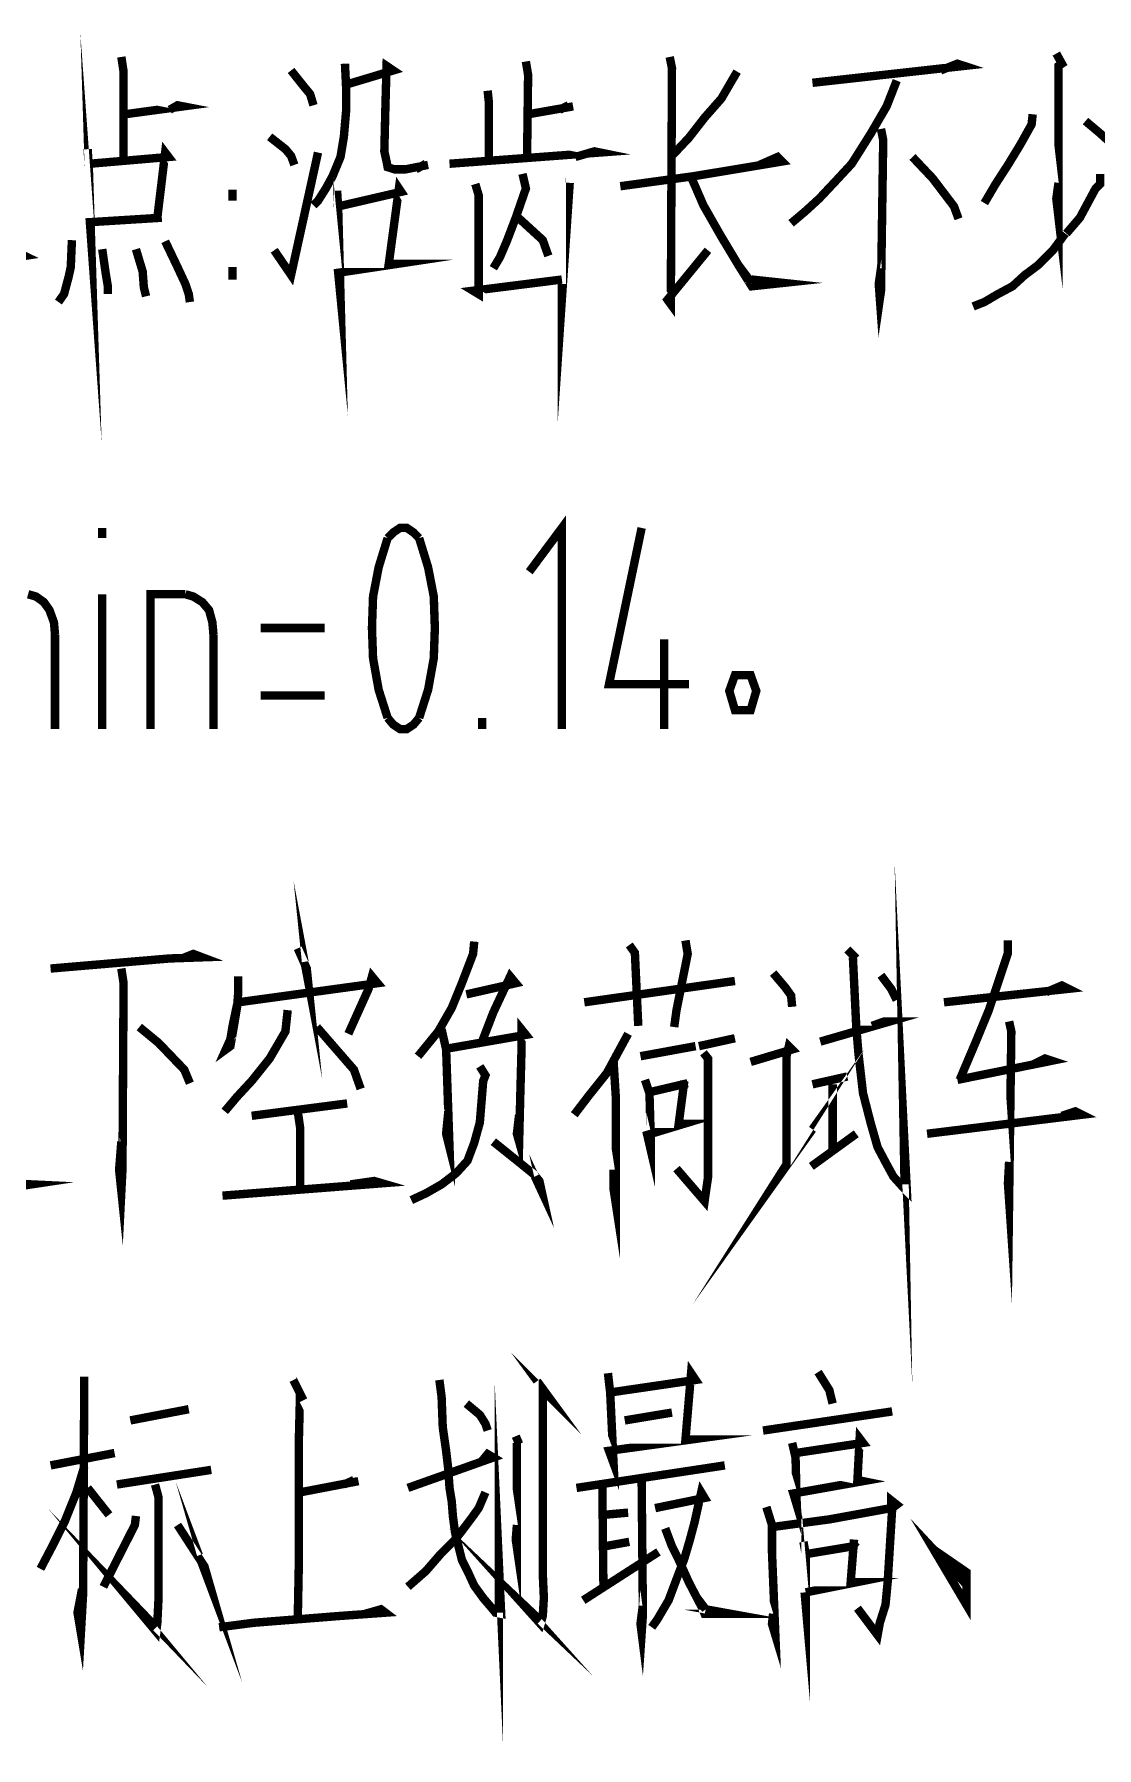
# Model space of a CAD drawing. Header units: millimetres. Extents: x -2378 to 2378, y -1682 to 1682.
# Drawn here: x -451.4 to -262, y -1209.2 to -903.8 of the extents above; entities that cross this region are included whole.
import ezdxf

# ---------------------------------------------------------------- set-up
doc = ezdxf.new("R2010")
doc.units = ezdxf.units.MM
doc.layers.add('细实线层', color=7, linetype='Continuous', lineweight=18)

msp = doc.modelspace()

# ---------------------------------------------------------------- linework, layer by layer
at = {"layer": '细实线层', "color": 6}
for points in [[(-441.926, -924.229, 1.5, 1.5, 0), (-441.721, -927.433, 1.5, 1.5, 0), (-441.324, -940.054, 1.5, 1.5, 0), (-441.528, -937.248, 1.5, 1.5, 0), (-428.703, -936.453, 1.5, 1.5, 0)], [(-435.916, -907.791, 1.5, 1.5, 0), (-435.519, -910.404, 1.5, 1.5, 0), (-435.519, -926.024, 1.5, 1.5, 0)], [(-338.129, -907.791, 1.5, 1.5, 0), (-337.732, -909.802, 1.5, 1.5, 0), (-337.936, -951.88, 1.5, 1.5, 0), (-338.527, -951.073, 1.5, 1.5, 0), (-331.313, -942.258, 1.5, 1.5, 0)], [(-269.197, -907.189, 1.5, 1.5, 0), (-268.197, -908.996, 1.5, 1.5, 0), (-268.799, -909.393, 1.5, 1.5, 0), (-268.799, -936.453, 1.5, 1.5, 0), (-269.197, -933.045, 1.5, 1.5, 0), (-268.799, -930.239, 1.5, 1.5, 0)], [(-405.653, -910.2, 1.5, 1.5, 0), (-403.256, -913.21, 1.5, 1.5, 0), (-402.257, -914.403, 1.5, 1.5, 0), (-401.655, -916.414, 1.5, 1.5, 0)], [(-396.043, -908.996, 1.5, 1.5, 0), (-395.838, -913.21, 1.5, 1.5, 0), (-395.838, -917.413, 1.5, 1.5, 0), (-396.236, -922.025, 1.5, 1.5, 0), (-396.838, -925.627, 1.5, 1.5, 0), (-398.247, -929.035, 1.5, 1.5, 0), (-399.451, -931.238, 1.5, 1.5, 0), (-400.848, -933.442, 1.5, 1.5, 0), (-401.655, -934.249, 1.5, 1.5, 0)], [(-395.441, -912.608, 1.5, 1.5, 0), (-387.421, -910.2, 1.5, 1.5, 0), (-388.625, -909.393, 1.5, 1.5, 0), (-388.829, -916.607, 1.5, 1.5, 0), (-389.022, -924.627, 1.5, 1.5, 0), (-388.625, -926.433, 1.5, 1.5, 0), (-388.432, -927.433, 1.5, 1.5, 0), (-387.227, -927.83, 1.5, 1.5, 0), (-385.217, -927.83, 1.5, 1.5, 0), (-381.218, -927.035, 1.5, 1.5, 0)], [(-363.78, -908.598, 1.5, 1.5, 0), (-363.383, -911.006, 1.5, 1.5, 0), (-363.576, -926.024, 1.5, 1.5, 0)], [(-326.111, -910.404, 1.5, 1.5, 0), (-328.917, -915.209, 1.5, 1.5, 0), (-331.916, -918.617, 1.5, 1.5, 0), (-334.721, -922.219, 1.5, 1.5, 0), (-337.936, -925.627, 1.5, 1.5, 0)], [(-312.683, -912.404, 1.5, 1.5, 0), (-285.635, -909.393, 1.5, 1.5, 0), (-286.839, -908.996, 1.5, 1.5, 0), (-289.838, -910.2, 1.5, 1.5, 0)], [(-370.596, -913.812, 1.5, 1.5, 0), (-370.392, -915.812, 1.5, 1.5, 0), (-370.392, -926.433, 1.5, 1.5, 0)], [(-297.654, -912.006, 1.5, 1.5, 0), (-299.46, -916.607, 1.5, 1.5, 0), (-302.266, -921.423, 1.5, 1.5, 0), (-305.674, -926.831, 1.5, 1.5, 0), (-308.275, -929.637, 1.5, 1.5, 0), (-311.479, -933.045, 1.5, 1.5, 0), (-313.887, -935.249, 1.5, 1.5, 0), (-316.489, -937.452, 1.5, 1.5, 0)], [(-435.314, -918.015, 1.5, 1.5, 0), (-424.897, -916.607, 1.5, 1.5, 0), (-425.897, -916.414, 1.5, 1.5, 0), (-427.294, -917.209, 1.5, 1.5, 0)], [(-363.383, -918.015, 1.5, 1.5, 0), (-355.363, -916.607, 1.5, 1.5, 0)], [(-356.169, -916.414, 1.5, 1.5, 0), (-357.771, -917.209, 1.5, 1.5, 0)], [(-273.412, -918.015, 1.5, 1.5, 0), (-273.605, -919.822, 1.5, 1.5, 0), (-275.615, -923.423, 1.5, 1.5, 0), (-277.819, -927.035, 1.5, 1.5, 0), (-280.023, -930.443, 1.5, 1.5, 0), (-282.022, -933.84, 1.5, 1.5, 0)], [(-263.994, -919.22, 1.5, 1.5, 0), (-261.381, -921.423, 1.5, 1.5, 0), (-259.177, -923.423, 1.5, 1.5, 0), (-257.985, -924.831, 1.5, 1.5, 0), (-257.178, -926.433, 1.5, 1.5, 0), (-256.178, -927.83, 1.5, 1.5, 0), (-255.576, -929.035, 1.5, 1.5, 0)], [(-409.47, -922.025, 1.5, 1.5, 0), (-406.664, -924.229, 1.5, 1.5, 0), (-405.653, -925.433, 1.5, 1.5, 0), (-405.063, -927.035, 1.5, 1.5, 0)], [(-300.46, -920.617, 1.5, 1.5, 0), (-300.062, -922.628, 1.5, 1.5, 0), (-300.46, -949.471, 1.5, 1.5, 0), (-300.664, -950.88, 1.5, 1.5, 0), (-300.857, -948.267, 1.5, 1.5, 0), (-300.46, -945.461, 1.5, 1.5, 0)], [(-429.498, -936.453, 1.5, 1.5, 0), (-428.101, -924.831, 1.5, 1.5, 0), (-427.499, -925.627, 1.5, 1.5, 0), (-441.528, -926.831, 1.5, 1.5, 0)], [(-408.664, -942.258, 1.5, 1.5, 0), (-405.653, -946.665, 1.5, 1.5, 0), (-400.848, -924.831, 1.5, 1.5, 0)], [(-377.401, -926.831, 1.5, 1.5, 0), (-350.557, -924.831, 1.5, 1.5, 0), (-351.557, -924.627, 1.5, 1.5, 0), (-354.965, -925.627, 1.5, 1.5, 0)], [(-346.945, -930.841, 1.5, 1.5, 0), (-333.722, -929.035, 1.5, 1.5, 0), (-318.09, -926.433, 1.5, 1.5, 0), (-318.897, -925.627, 1.5, 1.5, 0), (-322.101, -927.035, 1.5, 1.5, 0)], [(-286.635, -936.646, 1.5, 1.5, 0), (-287.441, -934.442, 1.5, 1.5, 0), (-291.247, -929.432, 1.5, 1.5, 0), (-294.848, -925.627, 1.5, 1.5, 0)], [(-381.616, -926.831, 1.5, 1.5, 0), (-383.422, -927.83, 1.5, 1.5, 0)], [(-364.382, -928.637, 1.5, 1.5, 0), (-363.78, -931.238, 1.5, 1.5, 0), (-365.587, -936.453, 1.5, 1.5, 0), (-367.188, -940.656, 1.5, 1.5, 0), (-368.393, -943.462, 1.5, 1.5, 0), (-369.585, -945.461, 1.5, 1.5, 0)], [(-261.381, -928.637, 1.5, 1.5, 0), (-261.381, -930.443, 1.5, 1.5, 0), (-262.188, -931.238, 1.5, 1.5, 0), (-264.994, -936.453, 1.5, 1.5, 0), (-267.402, -939.259, 1.5, 1.5, 0)], [(-416.082, -933.442, 1.5, 1.5, 0), (-416.082, -931.443, 1.5, 1.5, 0)], [(-397.44, -931.636, 1.5, 1.5, 0), (-397.247, -935.044, 1.5, 1.5, 0), (-396.838, -950.471, 1.5, 1.5, 0), (-397.247, -946.268, 1.5, 1.5, 0), (-386.625, -944.666, 1.5, 1.5, 0), (-388.227, -944.666, 1.5, 1.5, 0), (-386.421, -931.238, 1.5, 1.5, 0), (-386.023, -931.841, 1.5, 1.5, 0), (-397.247, -934.442, 1.5, 1.5, 0)], [(-372.8, -930.443, 1.5, 1.5, 0), (-372.198, -932.443, 1.5, 1.5, 0), (-372.198, -950.073, 1.5, 1.5, 0), (-373.198, -949.471, 1.5, 1.5, 0), (-357.362, -947.472, 1.5, 1.5, 0)], [(-355.965, -930.239, 1.5, 1.5, 0), (-357.362, -950.88, 1.5, 1.5, 0), (-357.362, -948.267, 1.5, 1.5, 0)], [(-334.119, -929.637, 1.5, 1.5, 0), (-332.12, -934.249, 1.5, 1.5, 0), (-328.917, -939.861, 1.5, 1.5, 0), (-325.906, -944.87, 1.5, 1.5, 0), (-323.509, -948.676, 1.5, 1.5, 0), (-317.897, -948.074, 1.5, 1.5, 0), (-323.509, -947.472, 1.5, 1.5, 0)], [(-365.587, -936.044, 1.5, 1.5, 0), (-360.77, -940.451, 1.5, 1.5, 0), (-359.77, -943.257, 1.5, 1.5, 0)], [(-444.732, -940.451, 1.5, 1.5, 0), (-444.936, -945.268, 1.5, 1.5, 0), (-445.334, -947.074, 1.5, 1.5, 0), (-446.14, -950.073, 1.5, 1.5, 0), (-447.14, -951.482, 1.5, 1.5, 0)], [(-428.101, -940.656, 1.5, 1.5, 0), (-425.897, -945.268, 1.5, 1.5, 0), (-424.5, -948.267, 1.5, 1.5, 0), (-423.897, -950.073, 1.5, 1.5, 0), (-423.693, -951.482, 1.5, 1.5, 0)], [(-267.595, -939.259, 1.5, 1.5, 0), (-269.799, -942.258, 1.5, 1.5, 0), (-272.412, -944.87, 1.5, 1.5, 0), (-274.809, -946.665, 1.5, 1.5, 0), (-277.013, -948.676, 1.5, 1.5, 0), (-279.625, -950.073, 1.5, 1.5, 0), (-282.022, -951.482, 1.5, 1.5, 0), (-284.033, -952.277, 1.5, 1.5, 0)], [(-466.373, -945.268, 1.5, 1.5, 0), (-453.149, -943.257, 1.5, 1.5, 0), (-454.354, -942.667, 1.5, 1.5, 0), (-456.955, -943.859, 1.5, 1.5, 0)], [(-439.324, -942.065, 1.5, 1.5, 0), (-438.722, -946.268, 1.5, 1.5, 0), (-438.325, -948.676, 1.5, 1.5, 0), (-438.325, -950.073, 1.5, 1.5, 0)], [(-433.315, -942.065, 1.5, 1.5, 0), (-432.111, -946.063, 1.5, 1.5, 0), (-431.906, -948.869, 1.5, 1.5, 0), (-431.509, -950.471, 1.5, 1.5, 0)], [(-416.082, -947.472, 1.5, 1.5, 0), (-416.082, -945.268, 1.5, 1.5, 0)], [(-325.906, -944.87, 1.5, 1.5, 0), (-323.509, -948.074, 1.5, 1.5, 0)], [(-357.362, -1027.617, 1.5, 1.5, 0), (-357.362, -991.753, 1.5, 1.5, 0), (-363.178, -999.569, 1.5, 1.5, 0)], [(-439.324, -993.559, 1.5, 1.5, 0), (-439.324, -991.753, 1.5, 1.5, 0)], [(-382.82, -993.559, 1.5, 1.5, 0), (-383.819, -992.56, 1.5, 1.5, 0), (-385.024, -991.753, 1.5, 1.5, 0), (-386.216, -991.753, 1.5, 1.5, 0), (-387.421, -992.56, 1.5, 1.5, 0), (-388.432, -993.559, 1.5, 1.5, 0)], [(-343.139, -991.753, 1.5, 1.5, 0), (-348.956, -1019.608, 1.5, 1.5, 0), (-334.721, -1019.608, 1.5, 1.5, 0)], [(-388.432, -993.559, 1.5, 1.5, 0), (-390.033, -998.762, 1.5, 1.5, 0), (-391.033, -1003.977, 1.5, 1.5, 0), (-391.226, -1009.588, 1.5, 1.5, 0), (-391.033, -1014.996, 1.5, 1.5, 0), (-390.033, -1020.608, 1.5, 1.5, 0), (-388.432, -1025.617, 1.5, 1.5, 0)], [(-382.82, -1025.617, 1.5, 1.5, 0), (-381.218, -1020.608, 1.5, 1.5, 0), (-380.207, -1014.996, 1.5, 1.5, 0), (-380.014, -1009.588, 1.5, 1.5, 0), (-380.207, -1003.977, 1.5, 1.5, 0), (-381.218, -998.762, 1.5, 1.5, 0), (-382.82, -993.559, 1.5, 1.5, 0)], [(-447.742, -1010.793, 1.5, 1.5, 0), (-447.935, -1008.589, 1.5, 1.5, 0), (-448.742, -1006.385, 1.5, 1.5, 0), (-449.741, -1004.976, 1.5, 1.5, 0), (-451.139, -1003.977, 1.5, 1.5, 0), (-452.547, -1003.579, 1.5, 1.5, 0)], [(-439.324, -1027.617, 1.5, 1.5, 0), (-439.324, -1003.579, 1.5, 1.5, 0)], [(-430.702, -1027.617, 1.5, 1.5, 0), (-430.702, -1003.579, 1.5, 1.5, 0), (-424.5, -1003.579, 1.5, 1.5, 0)], [(-419.49, -1010.793, 1.5, 1.5, 0), (-419.683, -1008.589, 1.5, 1.5, 0), (-420.285, -1006.385, 1.5, 1.5, 0), (-421.489, -1004.976, 1.5, 1.5, 0), (-423.091, -1003.977, 1.5, 1.5, 0), (-424.5, -1003.579, 1.5, 1.5, 0)], [(-447.742, -1010.793, 1.5, 1.5, 0), (-447.742, -1027.617, 1.5, 1.5, 0)], [(-419.49, -1010.793, 1.5, 1.5, 0), (-419.49, -1027.617, 1.5, 1.5, 0)], [(-399.644, -1009.588, 1.5, 1.5, 0), (-411.072, -1009.588, 1.5, 1.5, 0)], [(-339.129, -1011.588, 1.5, 1.5, 0), (-339.129, -1027.617, 1.5, 1.5, 0)], [(-323.702, -1018.006, 1.5, 1.5, 0), (-322.703, -1020.812, 1.5, 1.5, 0), (-323.702, -1024.22, 1.5, 1.5, 0), (-326.508, -1024.22, 1.5, 1.5, 0), (-327.508, -1020.812, 1.5, 1.5, 0), (-326.508, -1018.006, 1.5, 1.5, 0), (-323.702, -1018.006, 1.5, 1.5, 0)], [(-411.072, -1021.607, 1.5, 1.5, 0), (-399.644, -1021.607, 1.5, 1.5, 0)], [(-388.432, -1025.617, 1.5, 1.5, 0), (-387.421, -1026.821, 1.5, 1.5, 0), (-386.216, -1027.617, 1.5, 1.5, 0), (-385.024, -1027.617, 1.5, 1.5, 0), (-383.819, -1026.821, 1.5, 1.5, 0), (-382.82, -1025.617, 1.5, 1.5, 0)], [(-371.596, -1027.617, 1.5, 1.5, 0), (-371.596, -1025.617, 1.5, 1.5, 0)], [(-305.469, -1068.297, 1.5, 1.5, 0), (-304.867, -1080.725, 1.5, 1.5, 0), (-304.47, -1085.53, 1.5, 1.5, 0), (-303.663, -1092.539, 1.5, 1.5, 0), (-302.266, -1097.958, 1.5, 1.5, 0), (-301.062, -1102.161, 1.5, 1.5, 0), (-299.46, -1105.171, 1.5, 1.5, 0), (-298.256, -1107.375, 1.5, 1.5, 0), (-296.45, -1109.375, 1.5, 1.5, 0), (-295.848, -1109.977, 1.5, 1.5, 0), (-296.45, -1097.958, 1.5, 1.5, 0), (-296.257, -1108.773, 1.5, 1.5, 0)], [(-404.461, -1066.695, 1.5, 1.5, 0), (-402.859, -1070.296, 1.5, 1.5, 0), (-402.654, -1072.307, 1.5, 1.5, 0), (-403.256, -1069.103, 1.5, 1.5, 0)], [(-372.993, -1065.491, 1.5, 1.5, 0), (-373.198, -1067.695, 1.5, 1.5, 0), (-375.197, -1072.909, 1.5, 1.5, 0), (-377.003, -1077.317, 1.5, 1.5, 0), (-379.412, -1081.52, 1.5, 1.5, 0), (-383.013, -1085.928, 1.5, 1.5, 0)], [(-345.343, -1066.093, 1.5, 1.5, 0), (-344.343, -1067.502, 1.5, 1.5, 0), (-343.741, -1080.52, 1.5, 1.5, 0)], [(-335.324, -1065.298, 1.5, 1.5, 0), (-334.926, -1067.695, 1.5, 1.5, 0), (-336.925, -1077.714, 1.5, 1.5, 0), (-337.334, -1080.725, 1.5, 1.5, 0)], [(-277.819, -1065.298, 1.5, 1.5, 0), (-277.819, -1067.502, 1.5, 1.5, 0), (-281.227, -1077.714, 1.5, 1.5, 0), (-283.624, -1083.531, 1.5, 1.5, 0), (-286.43, -1090.142, 1.5, 1.5, 0)], [(-448.537, -1070.296, 1.5, 1.5, 0), (-427.294, -1068.501, 1.5, 1.5, 0), (-421.489, -1068.297, 1.5, 1.5, 0), (-423.091, -1067.695, 1.5, 1.5, 0), (-425.09, -1068.501, 1.5, 1.5, 0)], [(-306.469, -1066.9, 1.5, 1.5, 0), (-304.867, -1068.501, 1.5, 1.5, 0)], [(-435.916, -1070.296, 1.5, 1.5, 0), (-435.519, -1072.909, 1.5, 1.5, 0), (-435.712, -1105.967, 1.5, 1.5, 0), (-435.916, -1109.977, 1.5, 1.5, 0), (-436.314, -1106.171, 1.5, 1.5, 0), (-435.916, -1101.161, 1.5, 1.5, 0)], [(-415.071, -1071.705, 1.5, 1.5, 0), (-415.071, -1074.511, 1.5, 1.5, 0), (-415.275, -1077.112, 1.5, 1.5, 0), (-415.877, -1080.725, 1.5, 1.5, 0), (-416.479, -1084.133, 1.5, 1.5, 0), (-417.286, -1084.723, 1.5, 1.5, 0), (-416.479, -1082.929, 1.5, 1.5, 0), (-416.082, -1080.52, 1.5, 1.5, 0), (-415.275, -1076.715, 1.5, 1.5, 0)], [(-415.071, -1076.317, 1.5, 1.5, 0), (-390.226, -1072.909, 1.5, 1.5, 0), (-391.226, -1071.705, 1.5, 1.5, 0), (-391.828, -1073.909, 1.5, 1.5, 0), (-395.441, -1081.929, 1.5, 1.5, 0)], [(-374.402, -1074.908, 1.5, 1.5, 0), (-365.587, -1072.909, 1.5, 1.5, 0), (-366.586, -1071.705, 1.5, 1.5, 0), (-369.585, -1078.112, 1.5, 1.5, 0), (-371.596, -1083.326, 1.5, 1.5, 0)], [(-353.363, -1076.317, 1.5, 1.5, 0), (-326.508, -1072.511, 1.5, 1.5, 0)], [(-319.692, -1071.103, 1.5, 1.5, 0), (-317.488, -1073.704, 1.5, 1.5, 0), (-316.489, -1075.113, 1.5, 1.5, 0), (-316.296, -1077.112, 1.5, 1.5, 0)], [(-300.46, -1071.5, 1.5, 1.5, 0), (-298.653, -1073.909, 1.5, 1.5, 0), (-297.654, -1075.908, 1.5, 1.5, 0)], [(-289.236, -1076.317, 1.5, 1.5, 0), (-266.993, -1073.909, 1.5, 1.5, 0), (-268.197, -1073.307, 1.5, 1.5, 0), (-271.003, -1074.511, 1.5, 1.5, 0)], [(-406.255, -1077.714, 1.5, 1.5, 0), (-406.664, -1081.52, 1.5, 1.5, 0), (-409.47, -1086.337, 1.5, 1.5, 0), (-412.674, -1090.335, 1.5, 1.5, 0), (-415.275, -1093.141, 1.5, 1.5, 0), (-417.479, -1095.754, 1.5, 1.5, 0)], [(-432.713, -1080.725, 1.5, 1.5, 0), (-429.305, -1083.531, 1.5, 1.5, 0), (-424.693, -1088.336, 1.5, 1.5, 0), (-423.693, -1090.744, 1.5, 1.5, 0)], [(-401.053, -1080.725, 1.5, 1.5, 0), (-394.441, -1088.336, 1.5, 1.5, 0), (-393.237, -1091.744, 1.5, 1.5, 0)], [(-378.81, -1081.122, 1.5, 1.5, 0), (-378.003, -1084.723, 1.5, 1.5, 0), (-377.401, -1102.161, 1.5, 1.5, 0), (-378.003, -1099.753, 1.5, 1.5, 0), (-377.605, -1095.754, 1.5, 1.5, 0)], [(-377.605, -1084.53, 1.5, 1.5, 0), (-363.78, -1082.122, 1.5, 1.5, 0), (-364.576, -1081.122, 1.5, 1.5, 0), (-364.576, -1085.325, 1.5, 1.5, 0), (-364.78, -1092.948, 1.5, 1.5, 0), (-364.985, -1101.161, 1.5, 1.5, 0), (-365.382, -1099.753, 1.5, 1.5, 0), (-364.985, -1096.356, 1.5, 1.5, 0)], [(-345.548, -1081.929, 1.5, 1.5, 0), (-349.353, -1088.938, 1.5, 1.5, 0), (-352.557, -1092.948, 1.5, 1.5, 0), (-355.158, -1096.356, 1.5, 1.5, 0)], [(-311.286, -1083.326, 1.5, 1.5, 0), (-298.858, -1079.725, 1.5, 1.5, 0), (-299.858, -1079.725, 1.5, 1.5, 0), (-302.061, -1080.52, 1.5, 1.5, 0)], [(-277.615, -1079.725, 1.5, 1.5, 0), (-277.217, -1081.52, 1.5, 1.5, 0), (-277.615, -1111.578, 1.5, 1.5, 0), (-277.819, -1108.579, 1.5, 1.5, 0), (-277.615, -1104.762, 1.5, 1.5, 0)], [(-343.344, -1085.928, 1.5, 1.5, 0), (-333.517, -1084.133, 1.5, 1.5, 0)], [(-323.702, -1086.939, 1.5, 1.5, 0), (-316.296, -1084.723, 1.5, 1.5, 0), (-316.886, -1084.133, 1.5, 1.5, 0), (-317.295, -1085.928, 1.5, 1.5, 0), (-317.295, -1105.171, 1.5, 1.5, 0), (-318.693, -1107.375, 1.5, 1.5, 0), (-312.683, -1098.957, 1.5, 1.5, 0)], [(-332.927, -1084.133, 1.5, 1.5, 0), (-326.508, -1082.724, 1.5, 1.5, 0)], [(-463.169, -1086.939, 1.5, 1.5, 0), (-462.771, -1087.734, 1.5, 1.5, 0), (-459.965, -1097.958, 1.5, 1.5, 0), (-458.159, -1102.763, 1.5, 1.5, 0), (-456.353, -1108.17, 1.5, 1.5, 0), (-455.955, -1109.375, 1.5, 1.5, 0), (-451.945, -1108.773, 1.5, 1.5, 0), (-455.955, -1108.579, 1.5, 1.5, 0), (-457.16, -1106.171, 1.5, 1.5, 0)], [(-371.994, -1087.734, 1.5, 1.5, 0), (-370.994, -1089.336, 1.5, 1.5, 0), (-371.392, -1090.335, 1.5, 1.5, 0), (-371.994, -1097.753, 1.5, 1.5, 0), (-372.993, -1101.366, 1.5, 1.5, 0), (-374.197, -1104.569, 1.5, 1.5, 0), (-376.208, -1106.773, 1.5, 1.5, 0), (-378.81, -1108.773, 1.5, 1.5, 0), (-381.616, -1110.374, 1.5, 1.5, 0), (-384.217, -1111.578, 1.5, 1.5, 0)], [(-348.149, -1086.734, 1.5, 1.5, 0), (-347.751, -1093.141, 1.5, 1.5, 0), (-347.751, -1103.365, 1.5, 1.5, 0), (-347.751, -1112.181, 1.5, 1.5, 0), (-348.149, -1109.579, 1.5, 1.5, 0), (-348.149, -1106.171, 1.5, 1.5, 0)], [(-332.12, -1085.325, 1.5, 1.5, 0), (-331.313, -1086.337, 1.5, 1.5, 0), (-331.313, -1099.753, 1.5, 1.5, 0), (-331.313, -1105.171, 1.5, 1.5, 0), (-331.313, -1107.568, 1.5, 1.5, 0), (-331.722, -1110.374, 1.5, 1.5, 0), (-331.916, -1111.783, 1.5, 1.5, 0), (-336.925, -1105.967, 1.5, 1.5, 0)], [(-286.839, -1090.142, 1.5, 1.5, 0), (-270.004, -1086.734, 1.5, 1.5, 0), (-271.208, -1086.337, 1.5, 1.5, 0), (-273.605, -1087.529, 1.5, 1.5, 0)], [(-342.537, -1090.142, 1.5, 1.5, 0), (-341.742, -1092.539, 1.5, 1.5, 0), (-341.537, -1099.753, 1.5, 1.5, 0), (-341.537, -1102.559, 1.5, 1.5, 0), (-342.14, -1099.957, 1.5, 1.5, 0), (-335.528, -1097.958, 1.5, 1.5, 0), (-336.528, -1097.958, 1.5, 1.5, 0), (-335.528, -1090.335, 1.5, 1.5, 0)], [(-334.926, -1090.744, 1.5, 1.5, 0), (-341.742, -1092.346, 1.5, 1.5, 0)], [(-312.683, -1090.937, 1.5, 1.5, 0), (-306.469, -1089.54, 1.5, 1.5, 0)], [(-309.082, -1090.937, 1.5, 1.5, 0), (-309.082, -1102.559, 1.5, 1.5, 0)], [(-412.674, -1096.549, 1.5, 1.5, 0), (-395.645, -1094.345, 1.5, 1.5, 0)], [(-404.461, -1095.754, 1.5, 1.5, 0), (-404.052, -1098.56, 1.5, 1.5, 0), (-404.052, -1109.375, 1.5, 1.5, 0)], [(-292.246, -1099.753, 1.5, 1.5, 0), (-264.596, -1096.356, 1.5, 1.5, 0), (-265.8, -1095.754, 1.5, 1.5, 0), (-268.197, -1096.549, 1.5, 1.5, 0)], [(-312.888, -1105.569, 1.5, 1.5, 0), (-304.867, -1099.753, 1.5, 1.5, 0)], [(-369.585, -1101.161, 1.5, 1.5, 0), (-364.576, -1105.171, 1.5, 1.5, 0), (-362.372, -1106.966, 1.5, 1.5, 0), (-361.372, -1108.17, 1.5, 1.5, 0), (-360.974, -1109.977, 1.5, 1.5, 0), (-362.179, -1107.375, 1.5, 1.5, 0)], [(-417.877, -1110.783, 1.5, 1.5, 0), (-389.431, -1108.579, 1.5, 1.5, 0), (-390.829, -1108.17, 1.5, 1.5, 0), (-395.043, -1108.773, 1.5, 1.5, 0)], [(-361.781, -1143.841, 1.5, 1.5, 0), (-360.168, -1146.045, 1.5, 1.5, 0), (-360.77, -1145.443, 1.5, 1.5, 0), (-360.77, -1178.103, 1.5, 1.5, 0), (-360.577, -1182.51, 1.5, 1.5, 0), (-360.77, -1185.714, 1.5, 1.5, 0), (-361.179, -1187.122, 1.5, 1.5, 0), (-364.78, -1183.112, 1.5, 1.5, 0), (-361.179, -1186.52, 1.5, 1.5, 0)], [(-442.528, -1143.034, 1.5, 1.5, 0), (-442.732, -1181.715, 1.5, 1.5, 0), (-443.13, -1188.724, 1.5, 1.5, 0), (-443.732, -1185.123, 1.5, 1.5, 0), (-442.925, -1180.909, 1.5, 1.5, 0)], [(-349.149, -1142.432, 1.5, 1.5, 0), (-348.751, -1145.84, 1.5, 1.5, 0), (-348.149, -1158.473, 1.5, 1.5, 0), (-348.956, -1156.269, 1.5, 1.5, 0), (-334.324, -1154.258, 1.5, 1.5, 0), (-335.324, -1154.258, 1.5, 1.5, 0), (-334.324, -1142.432, 1.5, 1.5, 0), (-333.517, -1143.636, 1.5, 1.5, 0), (-348.547, -1145.84, 1.5, 1.5, 0)], [(-311.683, -1142.239, 1.5, 1.5, 0), (-309.673, -1145.443, 1.5, 1.5, 0), (-309.082, -1147.851, 1.5, 1.5, 0)], [(-405.256, -1143.636, 1.5, 1.5, 0), (-403.449, -1147.249, 1.5, 1.5, 0), (-404.052, -1146.045, 1.5, 1.5, 0), (-404.256, -1154.065, 1.5, 1.5, 0), (-404.256, -1175.706, 1.5, 1.5, 0), (-404.461, -1186.316, 1.5, 1.5, 0)], [(-379.207, -1143.636, 1.5, 1.5, 0), (-378.81, -1146.647, 1.5, 1.5, 0), (-378.605, -1152.054, 1.5, 1.5, 0), (-378.003, -1156.269, 1.5, 1.5, 0), (-377.605, -1159.665, 1.5, 1.5, 0), (-377.401, -1162.88, 1.5, 1.5, 0), (-377.003, -1165.277, 1.5, 1.5, 0), (-376.799, -1167.89, 1.5, 1.5, 0), (-376.401, -1170.889, 1.5, 1.5, 0), (-375.197, -1175.706, 1.5, 1.5, 0), (-374.004, -1178.103, 1.5, 1.5, 0), (-372.993, -1180.306, 1.5, 1.5, 0), (-371.392, -1182.51, 1.5, 1.5, 0), (-370.187, -1183.919, 1.5, 1.5, 0), (-369.188, -1185.123, 1.5, 1.5, 0), (-368.188, -1185.316, 1.5, 1.5, 0), (-368.586, -1176.705, 1.5, 1.5, 0), (-368.586, -1185.123, 1.5, 1.5, 0)], [(-434.315, -1150.85, 1.5, 1.5, 0), (-423.897, -1148.851, 1.5, 1.5, 0)], [(-374.402, -1147.851, 1.5, 1.5, 0), (-371.994, -1149.85, 1.5, 1.5, 0), (-370.994, -1151.452, 1.5, 1.5, 0), (-370.596, -1152.656, 1.5, 1.5, 0)], [(-346.15, -1150.85, 1.5, 1.5, 0), (-337.732, -1149.453, 1.5, 1.5, 0)], [(-321.498, -1152.656, 1.5, 1.5, 0), (-298.46, -1149.248, 1.5, 1.5, 0)], [(-365.382, -1154.86, 1.5, 1.5, 0), (-365.382, -1173.502, 1.5, 1.5, 0), (-365.587, -1172.093, 1.5, 1.5, 0), (-365.382, -1169.492, 1.5, 1.5, 0)], [(-365.587, -1153.656, 1.5, 1.5, 0), (-364.985, -1155.065, 1.5, 1.5, 0)], [(-316.296, -1154.86, 1.5, 1.5, 0), (-315.693, -1157.461, 1.5, 1.5, 0), (-315.489, -1165.879, 1.5, 1.5, 0), (-316.091, -1163.88, 1.5, 1.5, 0), (-303.663, -1161.676, 1.5, 1.5, 0), (-304.663, -1161.472, 1.5, 1.5, 0), (-304.265, -1154.065, 1.5, 1.5, 0), (-303.663, -1154.86, 1.5, 1.5, 0), (-315.693, -1156.666, 1.5, 1.5, 0)], [(-448.537, -1158.87, 1.5, 1.5, 0), (-437.121, -1156.666, 1.5, 1.5, 0)], [(-384.819, -1162.88, 1.5, 1.5, 0), (-369.585, -1157.461, 1.5, 1.5, 0), (-370.596, -1156.859, 1.5, 1.5, 0), (-371.596, -1158.064, 1.5, 1.5, 0)], [(-442.528, -1159.075, 1.5, 1.5, 0), (-443.925, -1163.675, 1.5, 1.5, 0), (-445.936, -1168.685, 1.5, 1.5, 0), (-448.344, -1173.502, 1.5, 1.5, 0), (-450.344, -1177.307, 1.5, 1.5, 0)], [(-436.712, -1162.278, 1.5, 1.5, 0), (-419.887, -1159.665, 1.5, 1.5, 0)], [(-354.761, -1162.88, 1.5, 1.5, 0), (-328.314, -1158.87, 1.5, 1.5, 0)], [(-429.907, -1162.278, 1.5, 1.5, 0), (-429.305, -1164.482, 1.5, 1.5, 0), (-429.305, -1182.919, 1.5, 1.5, 0), (-429.498, -1186.918, 1.5, 1.5, 0), (-429.702, -1188.52, 1.5, 1.5, 0), (-434.712, -1182.51, 1.5, 1.5, 0), (-429.702, -1187.725, 1.5, 1.5, 0)], [(-441.926, -1162.88, 1.5, 1.5, 0), (-438.12, -1167.685, 1.5, 1.5, 0)], [(-425.897, -1169.492, 1.5, 1.5, 0), (-421.092, -1176.898, 1.5, 1.5, 0), (-420.285, -1179.704, 1.5, 1.5, 0), (-422.091, -1174.899, 1.5, 1.5, 0)], [(-404.052, -1163.675, 1.5, 1.5, 0), (-393.634, -1161.676, 1.5, 1.5, 0)], [(-394.441, -1161.472, 1.5, 1.5, 0), (-396.236, -1162.278, 1.5, 1.5, 0)], [(-370.994, -1163.675, 1.5, 1.5, 0), (-372.198, -1166.481, 1.5, 1.5, 0), (-373.198, -1167.89, 1.5, 1.5, 0), (-376.208, -1171.889, 1.5, 1.5, 0), (-379.003, -1174.695, 1.5, 1.5, 0), (-381.616, -1177.705, 1.5, 1.5, 0), (-384.819, -1180.511, 1.5, 1.5, 0)], [(-350.148, -1162.278, 1.5, 1.5, 0), (-349.955, -1180.306, 1.5, 1.5, 0)], [(-343.139, -1161.472, 1.5, 1.5, 0), (-342.935, -1183.112, 1.5, 1.5, 0), (-342.935, -1185.714, 1.5, 1.5, 0), (-343.139, -1188.724, 1.5, 1.5, 0), (-343.344, -1187.122, 1.5, 1.5, 0), (-342.935, -1183.919, 1.5, 1.5, 0)], [(-340.731, -1166.481, 1.5, 1.5, 0), (-331.916, -1164.675, 1.5, 1.5, 0), (-332.518, -1163.675, 1.5, 1.5, 0), (-333.722, -1169.083, 1.5, 1.5, 0), (-334.528, -1172.093, 1.5, 1.5, 0), (-335.528, -1175.501, 1.5, 1.5, 0), (-337.13, -1179.704, 1.5, 1.5, 0), (-338.334, -1182.919, 1.5, 1.5, 0), (-340.333, -1186.316, 1.5, 1.5, 0), (-341.333, -1187.725, 1.5, 1.5, 0)], [(-320.101, -1169.889, 1.5, 1.5, 0), (-309.673, -1168.492, 1.5, 1.5, 0), (-298.653, -1166.481, 1.5, 1.5, 0), (-298.653, -1165.084, 1.5, 1.5, 0), (-297.654, -1165.879, 1.5, 1.5, 0), (-298.46, -1166.481, 1.5, 1.5, 0), (-299.256, -1179.511, 1.5, 1.5, 0), (-299.653, -1183.714, 1.5, 1.5, 0), (-300.664, -1186.918, 1.5, 1.5, 0), (-301.062, -1189.122, 1.5, 1.5, 0), (-304.663, -1184.317, 1.5, 1.5, 0)], [(-349.955, -1167.685, 1.5, 1.5, 0), (-345.548, -1167.288, 1.5, 1.5, 0)], [(-319.692, -1185.316, 1.5, 1.5, 0), (-319.897, -1187.122, 1.5, 1.5, 0), (-319.295, -1189.122, 1.5, 1.5, 0), (-319.897, -1174.297, 1.5, 1.5, 0), (-319.897, -1169.492, 1.5, 1.5, 0), (-320.896, -1166.288, 1.5, 1.5, 0)], [(-314.285, -1172.491, 1.5, 1.5, 0), (-313.887, -1174.695, 1.5, 1.5, 0), (-313.887, -1183.714, 1.5, 1.5, 0), (-314.08, -1181.511, 1.5, 1.5, 0)], [(-433.315, -1167.89, 1.5, 1.5, 0), (-433.508, -1169.492, 1.5, 1.5, 0), (-439.12, -1180.511, 1.5, 1.5, 0)], [(-338.936, -1170.094, 1.5, 1.5, 0), (-337.732, -1173.297, 1.5, 1.5, 0), (-336.528, -1175.706, 1.5, 1.5, 0), (-334.721, -1179.704, 1.5, 1.5, 0), (-332.325, -1184.317, 1.5, 1.5, 0), (-331.916, -1185.316, 1.5, 1.5, 0), (-327.315, -1185.316, 1.5, 1.5, 0), (-331.722, -1184.521, 1.5, 1.5, 0)], [(-285.43, -1179.909, 1.5, 1.5, 0), (-291.042, -1173.899, 1.5, 1.5, 0), (-285.226, -1183.714, 1.5, 1.5, 0), (-285.226, -1177.909, 1.5, 1.5, 0), (-291.042, -1173.899, 1.5, 1.5, 0)], [(-349.751, -1173.297, 1.5, 1.5, 0), (-345.343, -1172.491, 1.5, 1.5, 0)], [(-313.887, -1181.511, 1.5, 1.5, 0), (-304.867, -1179.704, 1.5, 1.5, 0), (-305.867, -1179.704, 1.5, 1.5, 0), (-305.265, -1172.093, 1.5, 1.5, 0)], [(-304.867, -1172.491, 1.5, 1.5, 0), (-305.469, -1173.297, 1.5, 1.5, 0), (-313.887, -1174.695, 1.5, 1.5, 0)], [(-353.556, -1182.919, 1.5, 1.5, 0), (-340.14, -1174.297, 1.5, 1.5, 0)], [(-333.517, -1182.113, 1.5, 1.5, 0), (-331.722, -1184.521, 1.5, 1.5, 0)], [(-418.479, -1187.725, 1.5, 1.5, 0), (-412.276, -1186.918, 1.5, 1.5, 0), (-397.042, -1185.714, 1.5, 1.5, 0), (-388.829, -1185.123, 1.5, 1.5, 0), (-389.624, -1184.521, 1.5, 1.5, 0), (-392.43, -1185.316, 1.5, 1.5, 0)]]:
    msp.add_lwpolyline(points, format="xyseb", dxfattribs=at)

doc.saveas('drawing.dxf')
